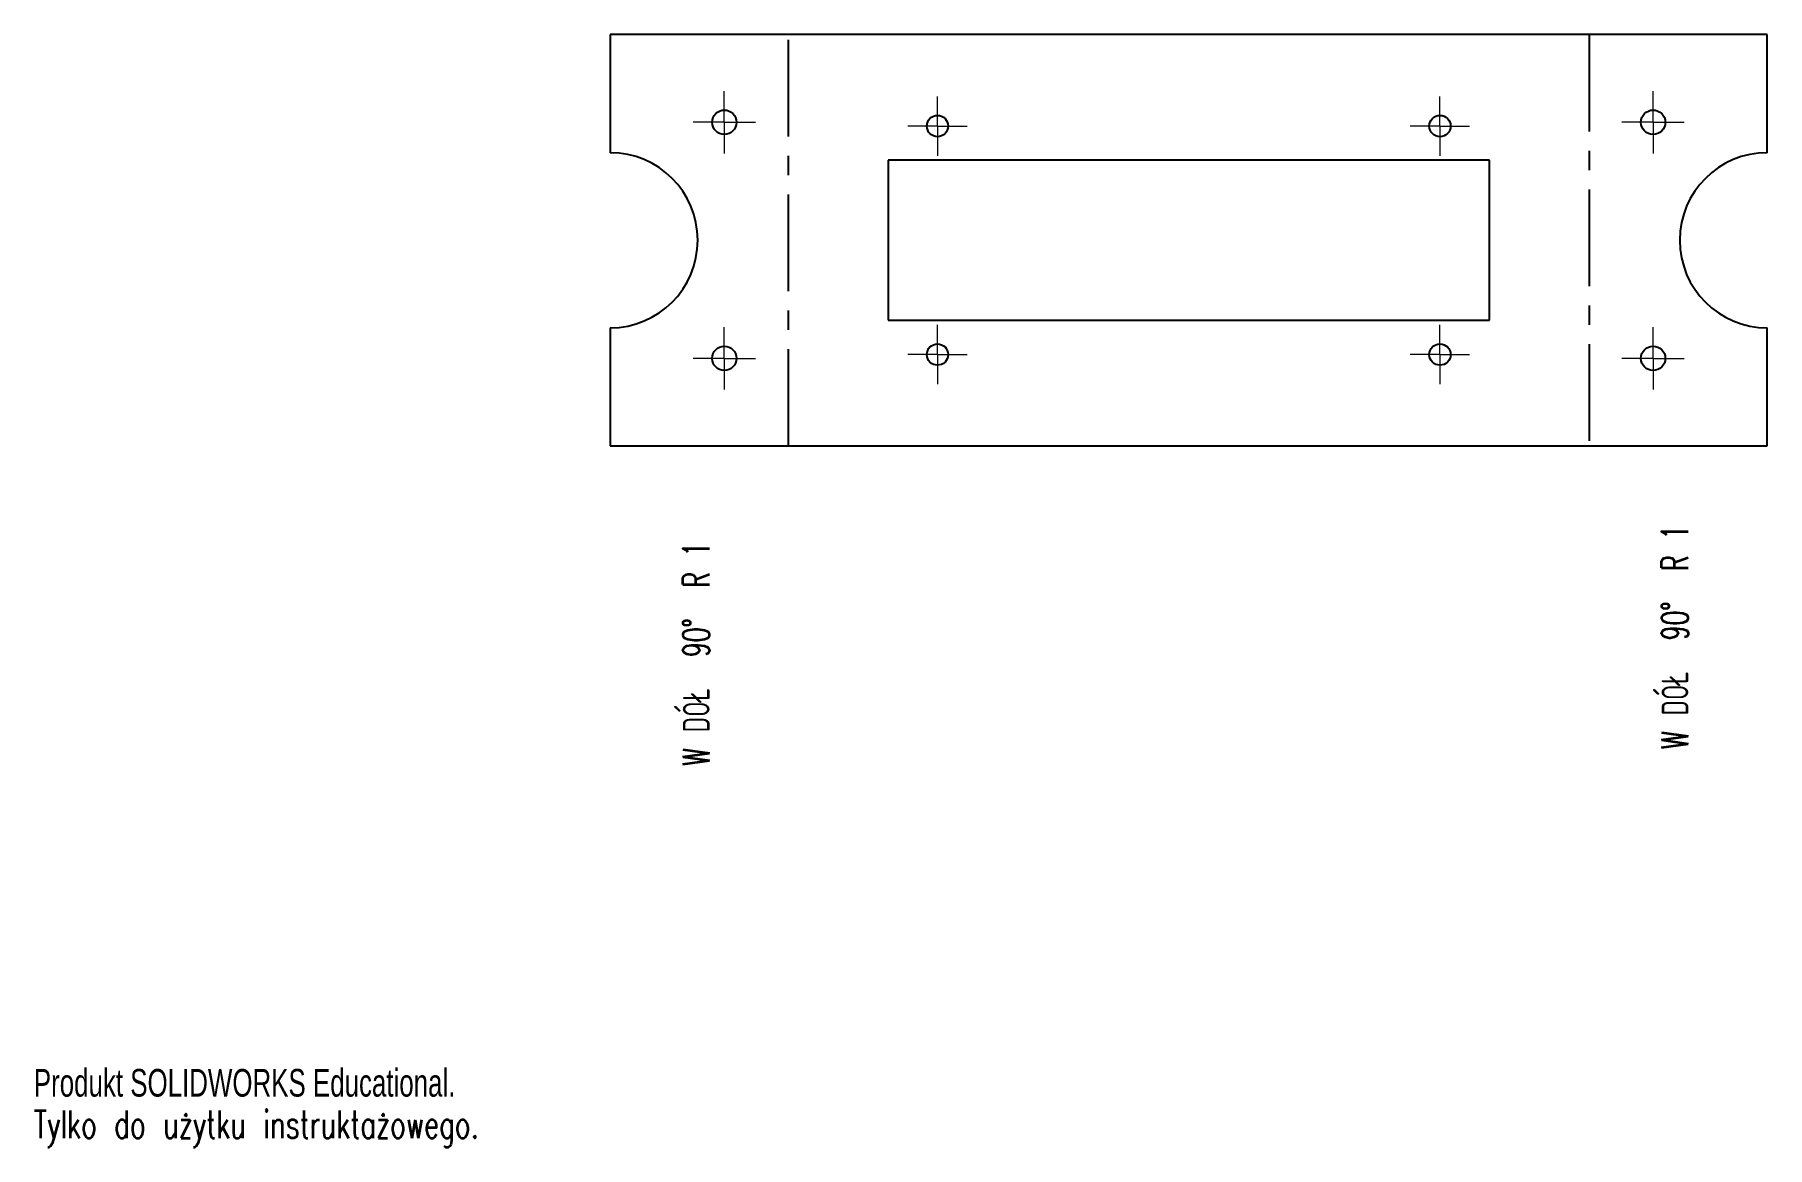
# Model space of a CAD drawing. Header units: millimetres. Extents: x 0 to 228, y 0 to 146.
import ezdxf

# ---------------------------------------------------------------- set-up
doc = ezdxf.new("R2010")
doc.units = ezdxf.units.MM
doc.linetypes.add('CENTERX2', pattern=[20.32, 12.7, -2.54, 2.54, -2.54])
doc.styles.add('SLDTEXTSTYLE0', font='TXT', dxfattribs={"width": 0.65, "bigfont": 'bigfont'})
doc.styles.add('SLDTEXTSTYLE1', font='TXT', dxfattribs={"width": 0.7})
doc.styles.add('SLDTEXTSTYLE2', font='TXT', dxfattribs={"width": 0.7, "bigfont": 'bigfont'})

# ---------------------------------------------------------------- blocks, each defined once
blk = doc.blocks.new('SW_CENTERMARKSYMBOL_0')
at = {"color": 0, "linetype": 'Continuous', "lineweight": 18}
for p, q in [((0, 2.5), (0, 3.9)), ((0, 0), (0, 2.5)), ((-2.5, 0), (-3.9, 0)), ((0, 0), (-2.5, 0)), ((0, 0), (0, -2.5)), ((0, 0), (2.5, 0)), ((2.5, 0), (3.9, 0)), ((0, -2.5), (0, -3.9))]:
    blk.add_line(p, q, dxfattribs=at)
blk = doc.blocks.new('SW_CENTERMARKSYMBOL_1')
at = {"color": 0, "linetype": 'Continuous', "lineweight": 18}
for p, q in [((0, 2.5), (0, 3.9)), ((0, 0), (0, 2.5)), ((-2.5, 0), (-3.9, 0)), ((0, 0), (-2.5, 0)), ((0, 0), (0, -2.5)), ((0, 0), (2.5, 0)), ((2.5, 0), (3.9, 0)), ((0, -2.5), (0, -3.9))]:
    blk.add_line(p, q, dxfattribs=at)
blk = doc.blocks.new('SW_CENTERMARKSYMBOL_2')
at = {"color": 0, "linetype": 'Continuous', "lineweight": 18}
for p, q in [((0, 2.5), (0, 3.9)), ((0, 0), (0, 2.5)), ((-2.5, 0), (-3.9, 0)), ((0, 0), (-2.5, 0)), ((0, 0), (0, -2.5)), ((0, 0), (2.5, 0)), ((2.5, 0), (3.9, 0)), ((0, -2.5), (0, -3.9))]:
    blk.add_line(p, q, dxfattribs=at)
blk = doc.blocks.new('SW_CENTERMARKSYMBOL_3')
at = {"color": 0, "linetype": 'Continuous', "lineweight": 18}
for p, q in [((0, 2.5), (0, 3.9)), ((0, 0), (0, 2.5)), ((-2.5, 0), (-3.9, 0)), ((0, 0), (-2.5, 0)), ((0, 0), (0, -2.5)), ((0, 0), (2.5, 0)), ((2.5, 0), (3.9, 0)), ((0, -2.5), (0, -3.9))]:
    blk.add_line(p, q, dxfattribs=at)
blk = doc.blocks.new('SW_CENTERMARKSYMBOL_4')
at = {"color": 0, "linetype": 'Continuous', "lineweight": 18}
for p, q in [((0, 2.5), (0, 4.1)), ((0, 0), (0, 2.5)), ((-2.5, 0), (-4.1, 0)), ((0, 0), (-2.5, 0)), ((0, 0), (0, -2.5)), ((0, 0), (2.5, 0)), ((2.5, 0), (4.1, 0)), ((0, -2.5), (0, -4.1))]:
    blk.add_line(p, q, dxfattribs=at)
blk = doc.blocks.new('SW_CENTERMARKSYMBOL_5')
at = {"color": 0, "linetype": 'Continuous', "lineweight": 18}
for p, q in [((0, 2.5), (0, 4.1)), ((0, 0), (0, 2.5)), ((-2.5, 0), (-4.1, 0)), ((0, 0), (-2.5, 0)), ((0, 0), (0, -2.5)), ((0, 0), (2.5, 0)), ((2.5, 0), (4.1, 0)), ((0, -2.5), (0, -4.1))]:
    blk.add_line(p, q, dxfattribs=at)
blk = doc.blocks.new('SW_CENTERMARKSYMBOL_6')
at = {"color": 0, "linetype": 'Continuous', "lineweight": 18}
for p, q in [((0, 2.5), (0, 4.1)), ((0, 0), (0, 2.5)), ((-2.5, 0), (-4.1, 0)), ((0, 0), (-2.5, 0)), ((0, 0), (0, -2.5)), ((0, 0), (2.5, 0)), ((2.5, 0), (4.1, 0)), ((0, -2.5), (0, -4.1))]:
    blk.add_line(p, q, dxfattribs=at)
blk = doc.blocks.new('SW_CENTERMARKSYMBOL_7')
at = {"color": 0, "linetype": 'Continuous', "lineweight": 18}
for p, q in [((0, 2.5), (0, 4.1)), ((0, 0), (0, 2.5)), ((-2.5, 0), (-4.1, 0)), ((0, 0), (-2.5, 0)), ((0, 0), (0, -2.5)), ((0, 0), (2.5, 0)), ((2.5, 0), (4.1, 0)), ((0, -2.5), (0, -4.1))]:
    blk.add_line(p, q, dxfattribs=at)

msp = doc.modelspace()

# ---------------------------------------------------------------- linework, layer by layer
at = {"color": 7, "linetype": 'Continuous', "lineweight": 25}
for p, q in [((75.7, 145.93), (75.7, 130.43)), ((227.7, 145.93), (75.7, 145.93)), ((227.7, 130.43), (227.7, 145.93)), ((112.2, 129.43), (112.2, 108.43)), ((191.2, 129.43), (112.2, 129.43)), ((191.2, 108.43), (191.2, 129.43)), ((75.7, 107.43), (75.7, 91.93)), ((112.2, 108.43), (191.2, 108.43)), ((227.7, 91.93), (227.7, 107.43)), ((75.7, 91.93), (227.7, 91.93))]:
    msp.add_line(p, q, dxfattribs=at)
at = {"color": 7, "linetype": 'CENTERX2'}
for p, q in [((99.13, 91.93), (99.13, 145.93)), ((204.28, 145.93), (204.28, 91.93))]:
    msp.add_line(p, q, dxfattribs=at)
at = {"color": 7, "linetype": 'Continuous', "lineweight": 25}
for centre, radius in [((90.7, 134.43), 1.6), ((118.7, 133.93), 1.4), ((184.7, 133.93), 1.4), ((212.7, 134.43), 1.6), ((90.7, 103.43), 1.6), ((118.7, 103.93), 1.4), ((184.7, 103.93), 1.4), ((212.7, 103.43), 1.6)]:
    msp.add_circle(centre, radius, dxfattribs=at)
for centre, start, end in [((75.7, 118.93), 270, 90), ((227.7, 118.93), 90, 270)]:
    msp.add_arc(centre, 11.5, start, end, dxfattribs=at)

# ---------------------------------------------------------------- block references
at = {"color": 7, "linetype": 'Continuous', "lineweight": 18}
for name, p in [('SW_CENTERMARKSYMBOL_4', (90.7, 134.43)), ('SW_CENTERMARKSYMBOL_0', (118.7, 133.93)), ('SW_CENTERMARKSYMBOL_1', (184.7, 133.93)), ('SW_CENTERMARKSYMBOL_6', (212.7, 134.43)), ('SW_CENTERMARKSYMBOL_5', (90.7, 103.43)), ('SW_CENTERMARKSYMBOL_2', (118.7, 103.93)), ('SW_CENTERMARKSYMBOL_3', (184.7, 103.93)), ('SW_CENTERMARKSYMBOL_7', (212.7, 103.43))]:
    msp.add_blockref(name, p, dxfattribs=at)

# ---------------------------------------------------------------- texts
at = {"color": 7, "linetype": 'Continuous', "lineweight": 0, "char_height": 3.5, "attachment_point": 2, "rotation": 90, "style": 'SLDTEXTSTYLE0'}
for insert in [(213.82, 66.86), (85.26, 64.65)]:
    msp.add_mtext('W DÓŁ  90\\M+1818B  R 1', dxfattribs=dict(at, insert=insert))
at = {"color": 7, "linetype": 'Continuous', "char_height": 3.633, "attachment_point": 1}
for s, insert, style in [('Produkt SOLIDWORKS Educational.', (0, 10.13), 'SLDTEXTSTYLE1'), ('Tylko do użytku instruktażowego.', (0, 4.68), 'SLDTEXTSTYLE2')]:
    msp.add_mtext(s, dxfattribs=dict(at, insert=insert, style=style))

doc.saveas('drawing.dxf')
